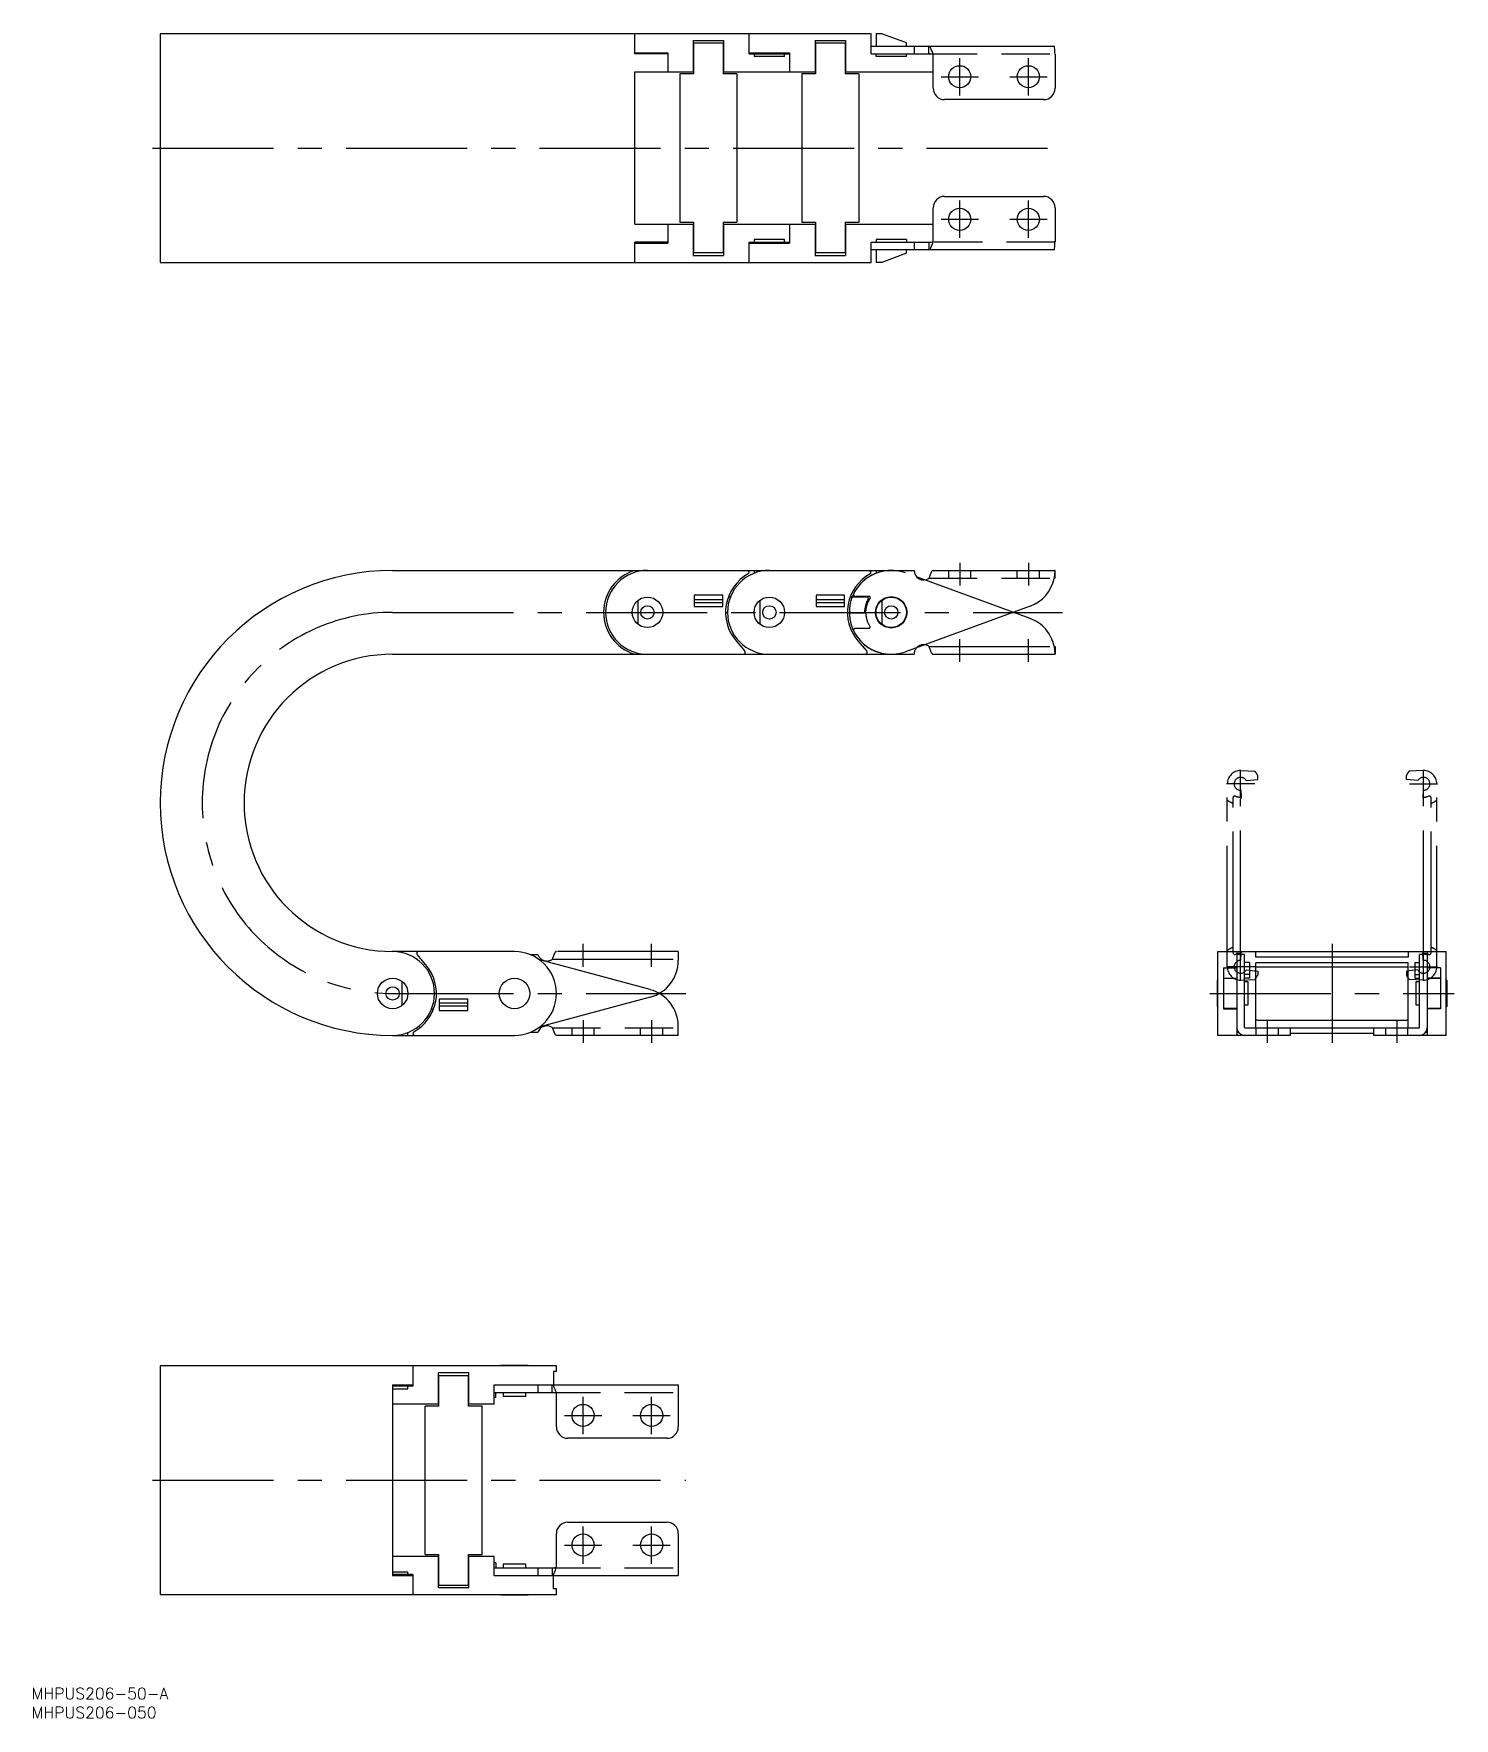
# Model space of a CAD drawing. Extents: x -126 to 247, y -190 to 252.
import ezdxf

# ---------------------------------------------------------------- set-up
doc = ezdxf.new("R2010")
doc.units = 0
for name, pattern in [('CENTER', [50.8, 31.75, -6.35, 6.35, -6.35]), ('DASHED', [19.05, 12.7, -6.35]), ('PHANTOM', [63.5, 31.75, -6.35, 6.35, -6.35, 6.35, -6.35])]:
    doc.linetypes.add(name, pattern=pattern)
doc.layers.get('0').update_dxf_attribs({"linetype": 'CONTINUOUS'})
doc.layers.add('CENTER', color=1, linetype='CENTER')
doc.styles.get("Standard").update_dxf_attribs({"font": 'txt.shx', "height": 3, "bigfont": 'bigfont.shx'})

msp = doc.modelspace()

# ---------------------------------------------------------------- linework, layer by layer
at = {"color": 7, "linetype": 'CONTINUOUS'}
for p, q in [((93.59, 251.84), (-93.01, 251.84)), ((-93.01, 251.84), (-93.01, 191.84)), ((31.55, 246.54), (31.55, 251.84)), ((46.9, 250.04), (54.9, 250.04)), ((46.9, 250.04), (46.9, 241.84)), ((46.9, 248.54), (47, 248.54)), ((54.8, 249.34), (47, 249.34)), ((47, 249.34), (47, 241.3)), ((54.8, 249.34), (54.8, 241.3)), ((54.8, 248.54), (54.9, 248.54)), ((54.9, 250.04), (54.9, 241.84)), ((61.59, 246.54), (61.59, 251.84)), ((78.9, 250.04), (78.9, 241.84)), ((78.9, 250.04), (86.9, 250.04)), ((78.9, 248.54), (79, 248.54)), ((79, 249.34), (79, 241.3)), ((86.8, 249.34), (79, 249.34)), ((86.8, 249.34), (86.8, 241.3)), ((86.8, 248.54), (86.9, 248.54)), ((86.9, 250.04), (86.9, 241.84)), ((93.59, 246.54), (93.59, 251.84)), ((93.59, 248.54), (141.68, 248.54)), ((96.4, 251.84), (94.9, 251.84)), ((94.9, 251.84), (94.9, 248.54)), ((102.9, 249.47), (96.4, 251.84)), ((102.9, 248.54), (102.9, 249.47)), ((104.9, 248.54), (104.9, 246.54)), ((108.76, 246.54), (108.76, 248.54)), ((31.55, 246.84), (40.21, 246.84)), ((40.21, 246.54), (31.55, 246.54)), ((38.9, 246.54), (38.9, 246.84)), ((39.85, 246.54), (39.85, 246.84)), ((40.21, 246.84), (40.21, 241.84)), ((47, 247.44), (46.9, 247.44)), ((46.9, 244.24), (47, 244.24)), ((46.9, 243.14), (47, 243.14)), ((54.9, 247.44), (54.8, 247.44)), ((54.8, 244.24), (54.9, 244.24)), ((54.8, 243.14), (54.9, 243.14)), ((61.59, 246.84), (72.21, 246.84)), ((61.59, 246.54), (72.21, 246.54)), ((62.9, 246.84), (62.9, 245.84)), ((70.9, 245.84), (62.9, 245.84)), ((70.9, 245.84), (70.9, 246.84)), ((71.85, 246.54), (71.85, 246.84)), ((72.21, 246.84), (72.21, 241.84)), ((79, 247.44), (78.9, 247.44)), ((78.9, 244.24), (79, 244.24)), ((78.9, 243.14), (79, 243.14)), ((86.9, 247.44), (86.8, 247.44)), ((86.8, 244.24), (86.9, 244.24)), ((86.8, 243.14), (86.9, 243.14)), ((93.59, 246.54), (108.76, 246.54)), ((94.9, 245.84), (94.9, 246.54)), ((102.9, 245.84), (94.9, 245.84)), ((102.9, 245.84), (102.9, 246.54)), ((109.9, 237.54), (109.9, 246.44)), ((141.9, 246.44), (141.9, 237.54)), ((31.55, 201.84), (31.55, 241.84)), ((31.55, 241.84), (47, 241.84)), ((43.4, 241.3), (43.4, 202.38)), ((47, 241.3), (43.4, 241.3)), ((54.8, 241.84), (79, 241.84)), ((58.4, 241.3), (54.8, 241.3)), ((58.4, 241.3), (58.4, 202.38)), ((75.4, 241.3), (75.4, 202.38)), ((79, 241.3), (75.4, 241.3)), ((86.8, 241.84), (109.9, 241.84)), ((90.4, 241.3), (86.8, 241.3)), ((90.4, 241.3), (90.4, 202.38)), ((138.9, 234.54), (112.9, 234.54)), ((112.9, 209.14), (138.9, 209.14)), ((109.9, 197.24), (109.9, 206.14)), ((141.9, 206.14), (141.9, 197.24)), ((31.55, 201.84), (47, 201.84)), ((40.21, 201.84), (40.21, 196.84)), ((43.4, 202.38), (47, 202.38)), ((46.9, 201.84), (46.9, 193.64)), ((46.9, 200.54), (47, 200.54)), ((47, 199.44), (46.9, 199.44)), ((47, 202.38), (47, 194.34)), ((54.8, 202.38), (54.8, 194.34)), ((54.8, 202.38), (58.4, 202.38)), ((54.8, 201.84), (79, 201.84)), ((54.8, 200.54), (54.9, 200.54)), ((54.9, 199.44), (54.8, 199.44)), ((54.9, 201.84), (54.9, 193.64)), ((72.21, 201.84), (72.21, 196.84)), ((75.4, 202.38), (79, 202.38)), ((78.9, 201.84), (78.9, 193.64)), ((78.9, 200.54), (79, 200.54)), ((79, 199.44), (78.9, 199.44)), ((79, 202.38), (79, 194.34)), ((86.8, 202.38), (90.4, 202.38)), ((86.8, 202.38), (86.8, 194.34)), ((86.8, 201.84), (109.9, 201.84)), ((86.8, 200.54), (86.9, 200.54)), ((86.9, 199.44), (86.8, 199.44)), ((86.9, 201.84), (86.9, 193.64)), ((31.55, 191.84), (31.55, 197.14)), ((40.21, 197.14), (31.55, 197.14)), ((31.55, 196.84), (40.21, 196.84)), ((38.9, 196.84), (38.9, 197.14)), ((39.85, 197.14), (39.85, 196.84)), ((46.9, 196.24), (47, 196.24)), ((46.9, 195.14), (47, 195.14)), ((54.8, 196.24), (54.9, 196.24)), ((54.8, 195.14), (54.9, 195.14)), ((61.59, 197.14), (72.21, 197.14)), ((61.59, 191.84), (61.59, 197.14)), ((61.59, 196.84), (72.21, 196.84)), ((70.9, 197.84), (62.9, 197.84)), ((62.9, 197.84), (62.9, 196.84)), ((70.9, 196.84), (70.9, 197.84)), ((71.85, 197.14), (71.85, 196.84)), ((78.9, 196.24), (79, 196.24)), ((78.9, 195.14), (79, 195.14)), ((86.8, 196.24), (86.9, 196.24)), ((86.8, 195.14), (86.9, 195.14)), ((93.59, 191.84), (93.59, 197.14)), ((93.59, 197.14), (108.76, 197.14)), ((141.68, 195.14), (93.59, 195.14)), ((102.9, 197.84), (94.9, 197.84)), ((94.9, 197.84), (94.9, 197.14)), ((94.9, 195.14), (94.9, 191.84)), ((102.9, 197.84), (102.9, 197.14)), ((102.9, 194.21), (102.9, 195.14)), ((104.9, 197.14), (104.9, 195.14)), ((108.76, 197.14), (108.76, 195.14)), ((-93.01, 191.84), (93.59, 191.84)), ((46.9, 193.64), (54.9, 193.64)), ((54.8, 194.34), (47, 194.34)), ((78.9, 193.64), (86.9, 193.64)), ((86.8, 194.34), (79, 194.34)), ((96.4, 191.84), (94.9, 191.84)), ((102.9, 194.21), (96.4, 191.84)), ((-32.01, 111), (104.9, 111)), ((62.9, 111), (62.9, 110.25)), ((94.9, 111), (94.9, 110.25)), ((109.9, 111), (141.9, 111)), ((141.9, 109), (141.9, 111)), ((32.4, 103.12), (32.4, 96.88)), ((47.15, 104.5), (47.15, 101.5)), ((54.65, 104.5), (47.15, 104.5)), ((54.65, 103.28), (47.15, 103.28)), ((54.65, 102.5), (47.15, 102.5)), ((54.65, 101.5), (54.65, 104.5)), ((56.65, 104), (56.12, 104)), ((64.4, 103.12), (64.4, 96.88)), ((79.15, 104.5), (79.15, 101.5)), ((86.65, 104.5), (79.15, 104.5)), ((86.65, 103.28), (79.15, 103.28)), ((86.65, 102.5), (79.15, 102.5)), ((86.65, 101.5), (86.65, 104.5)), ((92.61, 104), (88.12, 104)), ((93.09, 104.2), (89.51, 104.2)), ((96.4, 103.12), (96.4, 96.88)), ((98, 104), (99.8, 104)), ((47.15, 101.5), (54.65, 101.5)), ((55.4, 100), (55.9, 100)), ((79.15, 101.5), (86.65, 101.5)), ((87.4, 100), (91.9, 100)), ((91.9, 100.1), (91.91, 100.1)), ((135.33, 101.6), (102.68, 89.67)), ((-32.01, 89), (66.03, 89)), ((58.16, 92.53), (60.47, 89.82)), ((66.04, 89.03), (66.03, 89)), ((66.9, 89), (98.9, 89)), ((90.16, 92.53), (92.47, 89.82)), ((98.04, 89.03), (98.03, 89)), ((0, 11), (-32.01, 11)), ((-31.14, 10.97), (-31.13, 11)), ((-23.26, 7.47), (-25.57, 10.18)), ((184.63, 11), (244.63, 11)), ((184.63, -11), (184.63, 11)), ((189.63, 11), (189.63, -11)), ((191.63, 10.2), (189.63, 10.2)), ((191.63, -8.9), (191.63, 10.2)), ((194.63, 9.51), (194.63, 11)), ((234.63, 9.51), (194.63, 9.51)), ((234.63, 11), (234.63, 9.51)), ((237.63, -8.9), (237.63, 10.2)), ((239.63, 10.2), (237.63, 10.2)), ((239.63, 11), (239.63, -11)), ((244.63, -11), (244.63, 11)), ((35.6, 0.99), (6.63, 8.78)), ((186.13, 6.71), (186.13, -4)), ((186.13, 6.71), (189.63, 6.71)), ((192.93, 8.16), (191.63, 8.16)), ((192.93, 4.95), (191.63, 4.95)), ((192.93, 8.16), (192.93, 4)), ((234.63, 8), (194.63, 8)), ((194.63, -9), (194.63, 8)), ((194.63, 7), (234.63, 7)), ((234.63, -9), (234.63, 8)), ((236.33, 8.16), (236.33, 4)), ((236.33, 8.16), (237.63, 8.16)), ((236.33, 4.95), (237.63, 4.95)), ((243.13, 6.71), (239.63, 6.71)), ((243.13, 6.71), (243.13, -4)), ((-29.5, -3.12), (-29.5, 3.12)), ((-20.5, 0), (-21, 0)), ((184.53, -3.4), (184.53, 3.4)), ((186.13, 4), (189.63, 4)), ((189.63, 3.9), (186.13, 3.9)), ((192.93, 4), (191.63, 4)), ((192.63, 3), (191.63, 3)), ((192.63, -3), (192.63, 3)), ((236.33, 4), (237.63, 4)), ((237.63, 3), (236.63, 3)), ((236.63, 3), (236.63, -3)), ((243.13, 4), (239.63, 4)), ((243.13, 3.9), (239.63, 3.9)), ((244.73, 3.4), (244.73, -3.4)), ((-21.75, -4), (-21.22, -4)), ((-19.75, -1.5), (-19.75, -4.5)), ((-12.25, -1.5), (-19.75, -1.5)), ((-19.75, -2.5), (-12.25, -2.5)), ((-19.75, -3.28), (-12.25, -3.28)), ((-12.25, -4.5), (-12.25, -1.5)), ((186.13, -3.9), (189.63, -3.9)), ((186.13, -4), (189.63, -4)), ((191.63, -3), (192.63, -3)), ((236.63, -3), (237.63, -3)), ((239.63, -3.9), (243.13, -3.9)), ((243.13, -4), (239.63, -4)), ((-19.75, -4.5), (-12.25, -4.5)), ((43, -11), (43, -8.67)), ((194.63, -6.91), (194.88, -6.9)), ((194.98, -7), (234.28, -7)), ((234.38, -6.9), (234.63, -6.91)), ((-32.01, -11), (0, -11)), ((-28, -11), (-28, -10.25)), ((4.12, -10.2), (6.13, -10.2)), ((43, -11), (11, -11)), ((203.63, -11), (184.63, -11)), ((189.63, -10.2), (190.08, -10.2)), ((191.73, -9), (237.53, -9)), ((203.63, -9), (203.63, -11)), ((225.63, -10.5), (203.63, -10.5)), ((225.63, -11), (225.63, -9)), ((244.63, -11), (225.63, -11)), ((239.18, -10.2), (239.63, -10.2)), ((11, -97.74), (-93.01, -97.74)), ((-93.01, -97.74), (-93.01, -157.74)), ((-26.69, -97.74), (-26.69, -103.04)), ((-20, -107.74), (-20, -99.54)), ((-12, -99.54), (-20, -99.54)), ((-19.9, -101.04), (-20, -101.04)), ((-19.9, -108.27), (-19.9, -100.24)), ((-19.9, -100.24), (-12.1, -100.24)), ((-12.1, -108.27), (-12.1, -100.24)), ((-12, -101.04), (-12.1, -101.04)), ((-12, -107.74), (-12, -99.54)), ((3.4, -97.64), (-3.4, -97.64)), ((10.25, -99.24), (10.25, -102.74)), ((11, -99.24), (10.25, -99.24)), ((11, -99.24), (11, -97.74)), ((-32.01, -103.74), (-32.01, -107.74)), ((-32.01, -103.74), (-28, -103.74)), ((-32, -102.74), (-26.69, -102.74)), ((-32, -102.74), (-32, -103.74)), ((-26.69, -103.04), (-32, -103.04)), ((-28, -103.74), (-28, -102.74)), ((-19.9, -102.14), (-20, -102.14)), ((-20, -105.34), (-19.9, -105.34)), ((-12, -102.14), (-12.1, -102.14)), ((-12.1, -105.34), (-12, -105.34)), ((-5.31, -102.74), (43, -102.74)), ((-5.31, -107.74), (-5.31, -102.74)), ((-5.31, -104.74), (9.86, -104.74)), ((-4.95, -106.04), (-5.31, -106.04)), ((-4.95, -106.04), (-4.95, -104.74)), ((-3, -104.74), (-3, -105.74)), ((3, -105.74), (-3, -105.74)), ((3, -105.74), (3, -104.74)), ((6.13, -102.74), (6.13, -104.74)), ((9.86, -104.74), (9.86, -102.74)), ((11, -113.74), (11, -104.84)), ((43, -102.74), (43, -113.74)), ((-19.9, -107.74), (-32.01, -107.74)), ((-32, -107.74), (-32, -147.74)), ((-23.5, -147.2), (-23.5, -108.27)), ((-19.9, -108.27), (-23.5, -108.27)), ((-19.9, -106.44), (-20, -106.44)), ((-12, -106.44), (-12.1, -106.44)), ((-5.31, -107.74), (-12.1, -107.74)), ((-8.5, -108.27), (-12.1, -108.27)), ((-8.5, -147.2), (-8.5, -108.27)), ((40, -116.74), (14, -116.74)), ((14, -138.74), (40, -138.74)), ((11, -150.64), (11, -141.74)), ((43, -141.74), (43, -152.74)), ((-32.01, -147.74), (-32.01, -151.74)), ((-19.9, -147.74), (-32.01, -147.74)), ((-23.5, -147.2), (-19.9, -147.2)), ((-20, -155.94), (-20, -147.74)), ((-19.9, -149.04), (-20, -149.04)), ((-19.9, -150.14), (-20, -150.14)), ((-19.9, -155.24), (-19.9, -147.2)), ((-12.1, -155.24), (-12.1, -147.2)), ((-12.1, -147.2), (-8.5, -147.2)), ((-5.31, -147.74), (-12.1, -147.74)), ((-12, -149.04), (-12.1, -149.04)), ((-12, -150.14), (-12.1, -150.14)), ((-12, -155.94), (-12, -147.74)), ((-5.31, -152.74), (-5.31, -147.74)), ((-4.95, -149.44), (-5.31, -149.44)), ((-4.95, -149.44), (-4.95, -150.74)), ((-3, -149.74), (-3, -150.74)), ((3, -149.74), (-3, -149.74)), ((3, -150.74), (3, -149.74)), ((-32.01, -151.74), (-28, -151.74)), ((-32, -151.74), (-32, -152.74)), ((-26.69, -152.44), (-32, -152.44)), ((-32, -152.74), (-26.69, -152.74)), ((-28, -152.74), (-28, -151.74)), ((-26.69, -152.44), (-26.69, -157.74)), ((-20, -153.34), (-19.9, -153.34)), ((-19.9, -154.44), (-20, -154.44)), ((-12.1, -153.34), (-12, -153.34)), ((-12, -154.44), (-12.1, -154.44)), ((-5.31, -150.74), (9.86, -150.74)), ((-5.31, -152.74), (43, -152.74)), ((6.13, -150.74), (6.13, -152.74)), ((9.86, -150.74), (9.86, -152.74)), ((10.25, -156.24), (10.25, -152.74)), ((-93.01, -157.74), (11, -157.74)), ((-12, -155.94), (-20, -155.94)), ((-19.9, -155.24), (-12.1, -155.24)), ((-3.4, -157.84), (3.4, -157.84)), ((11, -156.24), (10.25, -156.24)), ((11, -157.74), (11, -156.24))]:
    msp.add_line(p, q, dxfattribs=at)
at = {"color": 3, "linetype": 'DASHED'}
for p, q in [((108.76, 246.54), (141.89, 246.54)), ((141.89, 197.14), (108.76, 197.14)), ((114, 109), (114, 111)), ((119.8, 109), (119.8, 111)), ((132, 109), (132, 111)), ((137.8, 109), (137.8, 111)), ((108.79, 109), (141.9, 109)), ((9.89, -9), (43, -9)), ((15.1, -11), (15.1, -9)), ((20.9, -11), (20.9, -9)), ((33.1, -11), (33.1, -9)), ((38.9, -11), (38.9, -9)), ((194.73, -11), (194.73, -9)), ((200.53, -11), (200.53, -9)), ((228.73, -11), (228.73, -9)), ((234.53, -11), (234.53, -9)), ((9.86, -104.74), (43, -104.74)), ((9.86, -150.74), (43, -150.74))]:
    msp.add_line(p, q, dxfattribs=at)
at = {"color": 3, "linetype": 'PHANTOM'}
for p, q in [((135.33, 98.4), (102.68, 110.33)), ((88.41, 99.9), (91.91, 99.9)), ((93.09, 95.8), (89.51, 95.8)), ((116.9, 87), (116.9, 93)), ((134.9, 87), (134.9, 93)), ((98.9, 89), (104.9, 89)), ((108.79, 91), (141.9, 91)), ((109.9, 89), (141.9, 89)), ((141.9, 91), (141.9, 89)), ((190.63, 51.3), (190.63, 58.7)), ((190.63, 58.5), (194.35, 58.34)), ((238.63, 58.5), (234.91, 58.34)), ((238.63, 51.3), (238.63, 58.7)), ((194.33, 55), (186.93, 55)), ((187.13, 7), (187.13, 55)), ((190.69, 53.3), (190.76, 51.33)), ((192.1, 55.85), (195.13, 56.12)), ((195.13, 56.12), (195.13, 57.18)), ((234.13, 56.12), (234.13, 57.18)), ((237.16, 55.85), (234.13, 56.12)), ((234.93, 55), (242.33, 55)), ((238.57, 53.3), (238.5, 51.33)), ((242.13, 7), (242.13, 55)), ((188.63, 10.71), (188.63, 51.29)), ((190.63, 11), (190.63, 51)), ((238.63, 11), (238.63, 51)), ((240.63, 10.71), (240.63, 51.29)), ((4.12, 10.2), (6.13, 10.2)), ((9.89, 9), (43, 9)), ((43, 11), (11, 11)), ((18, 7), (18, 13)), ((36, 7), (36, 13)), ((43, 11), (43, 8.67)), ((190.63, 3.3), (190.63, 10.7)), ((190.69, 8.7), (190.76, 10.67)), ((238.57, 8.7), (238.5, 10.67)), ((238.63, 3.3), (238.63, 10.7)), ((194.33, 7), (186.93, 7)), ((192.1, 6.15), (195.13, 5.88)), ((195.13, 5.88), (195.13, 4.82)), ((237.16, 6.15), (234.13, 5.88)), ((234.13, 5.88), (234.13, 4.82)), ((234.93, 7), (242.33, 7)), ((190.63, 3.5), (194.35, 3.66)), ((238.63, 3.5), (234.91, 3.66)), ((35.6, -0.99), (6.63, -8.78))]:
    msp.add_line(p, q, dxfattribs=at)
at = {"color": 7, "linetype": 'CONTINUOUS'}
for centre, radius in [((116.9, 240.54), 2.9), ((134.9, 240.54), 2.9), ((116.9, 203.14), 2.9), ((134.9, 203.14), 2.9), ((34.9, 100), 4), ((34.9, 100), 1.75), ((66.9, 100), 4), ((66.9, 100), 1.75), ((98.9, 100), 4.1), ((98.9, 100), 4), ((98.9, 100), 1.75), ((-32, 0), 4), ((-32, 0), 1.75), ((0, 0), 4), ((18, -110.74), 2.9), ((36, -110.74), 2.9), ((18, -144.74), 2.9), ((36, -144.74), 2.9)]:
    msp.add_circle(centre, radius, dxfattribs=at)
at = {"color": 3, "linetype": 'PHANTOM'}
msp.add_circle((98.9, 100), 4.1, dxfattribs=at)
at = {"color": 7, "linetype": 'CONTINUOUS'}
for centre, radius, start, end in [((108.71, 248.13), 0.408, 42.8343, 83.8768), ((106.5, 246.44), 3.2, 20.0704, 38.1274), ((141.53, 248.41), 0.196, 9.504, 41.6142), ((132.14, 246.99), 9.7, 4.5726, 8.5958), ((64.86, 241.5), 77.2, 3.6725, 4.659), ((108.63, 238.55), 7.99, 80.8852, 89.1194), ((87.21, 238.78), 23.95, 18.6605, 21.4495), ((112.9, 237.54), 3, 180, 270), ((138.9, 237.54), 3, 270, 0), ((112.9, 206.14), 3, 90, 180), ((138.9, 206.14), 3, 0, 90), ((108.63, 205.13), 7.99, 270.8806, 279.1148), ((108.71, 195.55), 0.408, 276.1232, 317.1657), ((106.5, 197.24), 3.2, 321.8726, 339.9296), ((87.21, 204.9), 23.95, 338.5505, 341.3395), ((141.53, 195.27), 0.196, 318.3858, 350.496), ((132.14, 196.69), 9.7, 351.4042, 355.4274), ((64.86, 202.19), 77.2, 355.341, 356.3275), ((-32.01, 50), 61, 90, 270), ((34.9, 100), 11.5, 106.9574, 253.0426), ((34.9, 100), 11, 90, 270), ((66.9, 100), 11, 90, 270), ((61.09, 110.5), 0.5, 298.955, 90), ((98.9, 100), 11, 90, 153.409), ((93.09, 110.5), 0.5, 298.955, 90), ((107.4, 111), 2.5, 180, 302.8599), ((119.75, 105.44), 11.52, 152.8471, 162.5437), ((110.06, 110.35), 0.665, 104.2239, 148.5768), ((188.92, 106.07), 47.32, 174.532, 176.5735), ((229.89, 98.71), 88.87, 172.1121, 172.3211), ((142.05, 110.87), 0.196, 138.3853, 170.4974), ((66.9, 100), 11.5, 118.955, 220.5), ((98.9, 100), 11.5, 118.955, 220.5), ((131.9, 110.99), 10, 290.0712, 347.9197), ((142.15, 108.27), 0.787, 116.4305, 127.0841), ((141.91, 108.73), 0.267, 92.5793, 114.1282), ((89.51, 104.7), 0.5, 153.409, 270), ((98.9, 100), 7, 149.5458, 180), ((98.9, 100), 6.7, 146.1416, 176.7242), ((92.61, 103.7), 0.3, 329.5458, 90), ((93.09, 103.9), 0.3, 326.1416, 90), ((88.41, 99.6), 0.5, 126.8699, 182.1832), ((98.9, 100), 11, 182.1832, 290.0712), ((91.91, 100.4), 0.3, 270, 356.7242), ((-32.01, 50), 39, 90, 270), ((60.09, 89.5), 0.5, 270, 40.5), ((92.09, 89.5), 0.5, 270, 40.5), ((-32, 0), 11, 270, 90), ((-25.19, 10.5), 0.5, 90, 220.5), ((0, 0), 11, 270, 90), ((-32, 0), 11.5, 298.955, 40.5), ((33, -8.67), 10, 0, 74.9497), ((185.03, 3.4), 0.5, 143.1301, 180), ((244.23, 3.4), 0.5, 0, 36.8699), ((185.03, -3.4), 0.5, 180, 216.8699), ((244.23, -3.4), 0.5, 323.1301, 0), ((8.5, -11), 2.5, 57.1401, 161.3371), ((194.98, -6.9), 0.1, 180, 270), ((234.28, -6.9), 0.1, 270, 0), ((-26.19, -10.5), 0.5, 118.955, 270), ((20.85, -5.44), 11.52, 197.4563, 207.1529), ((11.16, -10.35), 0.665, 211.4232, 255.7761), ((191.73, -8.9), 2.1, 180, 270), ((191.73, -8.9), 0.1, 180, 270), ((237.53, -8.9), 2.1, 270, 0), ((237.53, -8.9), 0.1, 270, 0), ((-3.4, -98.14), 0.5, 90, 126.8699), ((3.4, -98.14), 0.5, 53.1301, 90), ((9.84, -103.09), 0.351, 52.1348, 86.6845), ((9.73, -112.73), 7.99, 80.8847, 89.1199), ((8.95, -103.98), 1.61, 22.2521, 46.7604), ((-3.98, -109.74), 15.76, 18.1353, 23.8343), ((14, -113.74), 3, 180, 270), ((40, -113.74), 3, 270, 0), ((14, -141.74), 3, 90, 180), ((40, -141.74), 3, 0, 90), ((9.73, -142.74), 7.99, 270.8801, 279.1153), ((9.84, -152.39), 0.351, 273.3155, 307.8652), ((8.95, -151.49), 1.61, 313.2396, 337.7479), ((-3.98, -145.73), 15.76, 336.1657, 341.8647), ((-3.4, -157.34), 0.5, 233.1301, 270), ((3.4, -157.34), 0.5, 270, 306.8699)]:
    msp.add_arc(centre, radius, start, end, dxfattribs=at)
at = {"color": 3, "linetype": 'PHANTOM'}
for centre, radius, start, end in [((98.9, 100), 11, 69.9288, 177.8168), ((88.41, 100.4), 0.5, 177.8168, 270), ((91.91, 99.6), 0.3, 3.2758, 90), ((98.9, 100), 6.7, 183.2758, 213.8584), ((131.9, 89.01), 10, 12.0803, 69.9288), ((89.51, 95.3), 0.5, 90, 206.591), ((98.9, 100), 11, 206.591, 270), ((93.09, 96.1), 0.3, 270, 33.8584), ((107.4, 89), 2.5, 57.1401, 180), ((119.75, 94.56), 11.52, 197.4563, 207.1529), ((110.06, 89.65), 0.665, 211.4232, 255.7761), ((142.15, 91.73), 0.787, 232.9159, 243.5695), ((188.92, 93.93), 47.32, 183.4265, 185.468), ((141.91, 91.27), 0.267, 245.8718, 267.4207), ((229.89, 101.29), 88.87, 187.6789, 187.8879), ((142.05, 89.13), 0.196, 189.5026, 221.6147), ((190.63, 55), 3.5, 90.0039, 180), ((190.63, 55), 5, 25.8419, 41.8659), ((238.63, 55), 5, 138.1341, 154.1581), ((238.63, 55), 3.5, 0, 89.9961), ((190.63, 55), 1.7, 29.9968, 272.0225), ((238.63, 55), 1.7, 267.9775, 150.0032), ((190.63, 55), 5.5, 230.4788, 248.6763), ((189.13, 51.29), 0.5, 67.9757, 180), ((190.63, 55), 3.5, 247.9757, 272.0012), ((191.13, 51), 0.5, 138.0677, 180), ((238.13, 51), 0.5, 0, 41.9323), ((238.63, 55), 3.5, 267.9988, 292.0243), ((240.13, 51.29), 0.5, 0, 112.0243), ((238.63, 55), 5.5, 291.3237, 309.5212), ((8.5, 11), 2.5, 198.6629, 302.8599), ((20.85, 5.44), 11.52, 152.8471, 162.5437), ((11.16, 10.35), 0.665, 104.2239, 148.5768), ((190.63, 7), 5.5, 111.3237, 129.5212), ((189.13, 10.71), 0.5, 180, 292.0243), ((190.63, 7), 3.5, 87.9988, 112.0243), ((191.13, 11), 0.5, 180, 221.9323), ((238.13, 11), 0.5, 318.0677, 0), ((238.63, 7), 3.5, 67.9757, 92.0012), ((240.13, 10.71), 0.5, 247.9757, 360), ((238.63, 7), 5.5, 50.4788, 68.6763), ((33, 8.67), 10, 285.0503, 0), ((190.63, 7), 3.5, 180, 269.9961), ((190.63, 7), 1.7, 87.9775, 330.0032), ((190.63, 7), 5, 318.1341, 334.1581), ((238.63, 7), 5, 205.8419, 221.8659), ((238.63, 7), 1.7, 209.9968, 92.0225), ((238.63, 7), 3.5, 270.0039, 0)]:
    msp.add_arc(centre, radius, start, end, dxfattribs=at)
at = {"layer": 'CENTER', "color": 1, "linetype": 'CENTER'}
for p, q in [((116.9, 235.64), (116.9, 245.44)), ((134.9, 235.64), (134.9, 245.44)), ((112, 240.54), (121.8, 240.54)), ((130, 240.54), (139.8, 240.54)), ((-95.01, 221.84), (143.9, 221.84)), ((116.9, 198.24), (116.9, 208.04)), ((134.9, 198.24), (134.9, 208.04)), ((112, 203.14), (121.8, 203.14)), ((130, 203.14), (139.8, 203.14)), ((116.9, 113), (116.9, 107)), ((134.9, 113), (134.9, 107)), ((-32.01, 100), (143.9, 100)), ((214.63, 13), (214.63, -13)), ((-32.01, 0), (45, 0)), ((182.53, 0), (246.73, 0)), ((18, -7), (18, -13)), ((36, -7), (36, -13)), ((197.63, -7), (197.63, -13)), ((231.63, -7), (231.63, -13)), ((18, -115.64), (18, -105.84)), ((36, -115.64), (36, -105.84)), ((13.1, -110.74), (22.9, -110.74)), ((31.1, -110.74), (40.9, -110.74)), ((-95.01, -127.74), (45, -127.74)), ((18, -149.64), (18, -139.84)), ((36, -149.64), (36, -139.84)), ((13.1, -144.74), (22.9, -144.74)), ((31.1, -144.74), (40.9, -144.74))]:
    msp.add_line(p, q, dxfattribs=at)
msp.add_arc((-32.01, 50), 50, 90, 270, dxfattribs=at)

# ---------------------------------------------------------------- texts
at = {"color": 7, "linetype": 'CONTINUOUS'}
for s, p in [('MHPUS206-50-A', (-126.76, -185.21)), ('MHPUS206-050', (-126.76, -190.21))]:
    msp.add_text(s, height=3, dxfattribs=at).set_placement(p)

doc.saveas('drawing.dxf')
